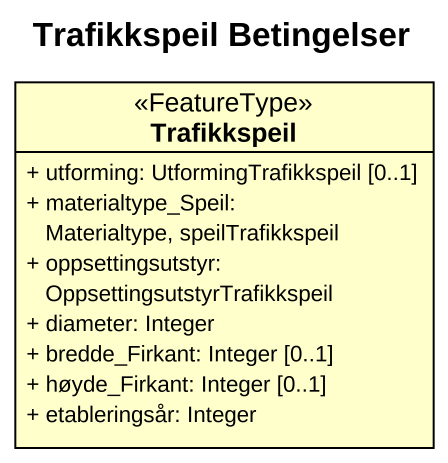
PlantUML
@startuml
title Trafikkspeil Betingelser
hide circle
hide empty members
skinparam classAttributeIconSize 0
class Trafikkspeil <<FeatureType>> {
  + utforming: UtformingTrafikkspeil [0..1]
  + materialtype_Speil: Materialtype, speilTrafikkspeil
  + oppsettingsutstyr: OppsettingsutstyrTrafikkspeil
  + diameter: Integer
  + bredde_Firkant: Integer [0..1]
  + høyde_Firkant: Integer [0..1]
  + etableringsår: Integer
}
@enduml
